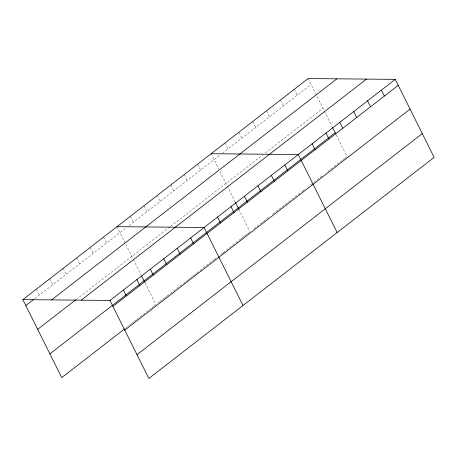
<?xml version="1.0" encoding="UTF-8"?>
<svg xmlns="http://www.w3.org/2000/svg" width="457" height="457" viewBox="0 0 457 457"><rect width="100%" height="100%" fill="white"/><g stroke="black" fill="none" stroke-linecap="round" stroke-linejoin="round"><path stroke-width="0.34" stroke-dasharray="2.29 1.71" d="M34.778 298.615L126.686 227.397M128.925 225.661L220.205 154.929M222.422 153.215L311.108 84.494M76.336 299.381L169.924 226.861M170.484 226.426L263.101 154.66M265.317 152.941L322.968 108.269M125.069 328.554L126.749 327.252M127.309 326.818L128.988 325.515M130.108 324.647L131.793 323.345M132.353 322.91L134.032 321.608M134.592 321.174L136.277 319.871M136.837 319.437L151.404 308.149M151.964 307.71L153.649 306.407M154.209 305.973L157.568 303.368M158.133 302.934L159.813 301.631M160.373 301.197L162.052 299.895M162.612 299.461L164.297 298.158M164.857 297.724L166.537 296.422M167.096 295.987L182.789 283.831M183.348 283.391L185.588 281.655M186.153 281.221L187.833 279.918M188.393 279.484L190.072 278.182M190.632 277.747L192.317 276.445M192.877 276.011L194.556 274.708M195.116 274.274L196.236 273.406M196.796 272.972L213.613 259.947M214.173 259.513L215.853 258.205M220.897 254.298L222.576 252.995M223.136 252.561L240.508 239.102M241.068 238.668L242.753 237.366M243.313 236.932L244.992 235.629M245.552 235.195L247.237 233.887M247.797 233.453L249.476 232.15M253.915 228.711L269.436 216.687M272.76 214.11L302.14 191.346M302.694 190.912L304.356 189.626M310.452 184.902L313.228 182.754M313.782 182.326L322.648 175.454M327.635 171.586L342.601 159.99M343.156 159.562L344.818 158.271M345.372 157.842L347.04 156.551L336.118 134.649M308.144 78.547L316.415 95.13M317.038 96.381L324.184 110.72M324.493 111.337L332.125 126.646M294.291 89.286L297.25 95.227M280.432 100.026L283.391 105.967M266.574 110.765L269.539 116.706M252.715 121.499L255.68 127.44M238.862 132.239L241.822 138.18M225.004 142.978L227.963 148.919M211.145 153.712L218.789 169.044M220.034 171.546L235.127 201.811M238.805 209.192L250.036 231.716M197.698 164.137L200.657 170.078M184.245 174.557L187.21 180.498M170.798 184.982L173.757 190.923M157.345 195.402L160.31 201.343M143.898 205.827L146.857 211.768M130.445 216.247L133.41 222.188M116.998 226.666L125.264 243.25M125.886 244.501L133.038 258.839M133.341 259.456L140.979 274.766M144.966 282.769L155.888 304.67M103.55 237.092L106.51 243.033M90.098 247.511L93.062 253.452M76.65 257.937L79.609 263.878M63.197 268.356L66.162 274.297M49.75 278.781L52.709 284.722M36.297 289.201L39.262 295.142"/><path stroke-width="0.69" d="M22.85 299.621L308.144 78.547L395.259 79.375L434.15 157.379L148.856 378.453L109.96 300.449L22.85 299.621L61.741 377.625L124.504 328.989M25.815 305.567L33.658 299.484M51.595 299.895L336.895 78.821M37.668 329.343L75.776 299.815M81.215 300.175L366.514 79.101M109.96 300.449L395.259 79.375M49.887 353.844L335.181 132.776M112.925 306.39L398.218 85.316M124.784 330.171L410.078 109.097M136.997 354.672L422.291 133.598M211.145 153.712L298.255 154.54L337.152 232.544M116.998 226.666L204.108 227.495L243.004 305.499M381.401 90.109L384.366 96.05M367.542 100.848L370.507 106.789M353.689 111.588L356.649 117.529M339.831 122.322L342.79 128.268M332.433 127.257L335.804 134.027M325.972 133.061L328.937 139.002M312.114 143.801L315.079 149.742M284.808 164.96L287.773 170.901M271.361 175.379L274.32 181.326M257.908 185.805L260.873 191.746M244.461 196.224L247.42 202.165M235.429 202.422L238.805 209.192M231.008 206.65L233.973 212.591M217.561 217.069L220.52 223.01M190.66 237.914L193.625 243.855M177.213 248.334L180.172 254.281M163.76 258.759L166.725 264.7M150.313 269.179L153.272 275.12M141.59 275.994L144.658 282.146M136.86 279.604L139.825 285.545M123.413 290.024L126.372 295.965"/></g></svg>
